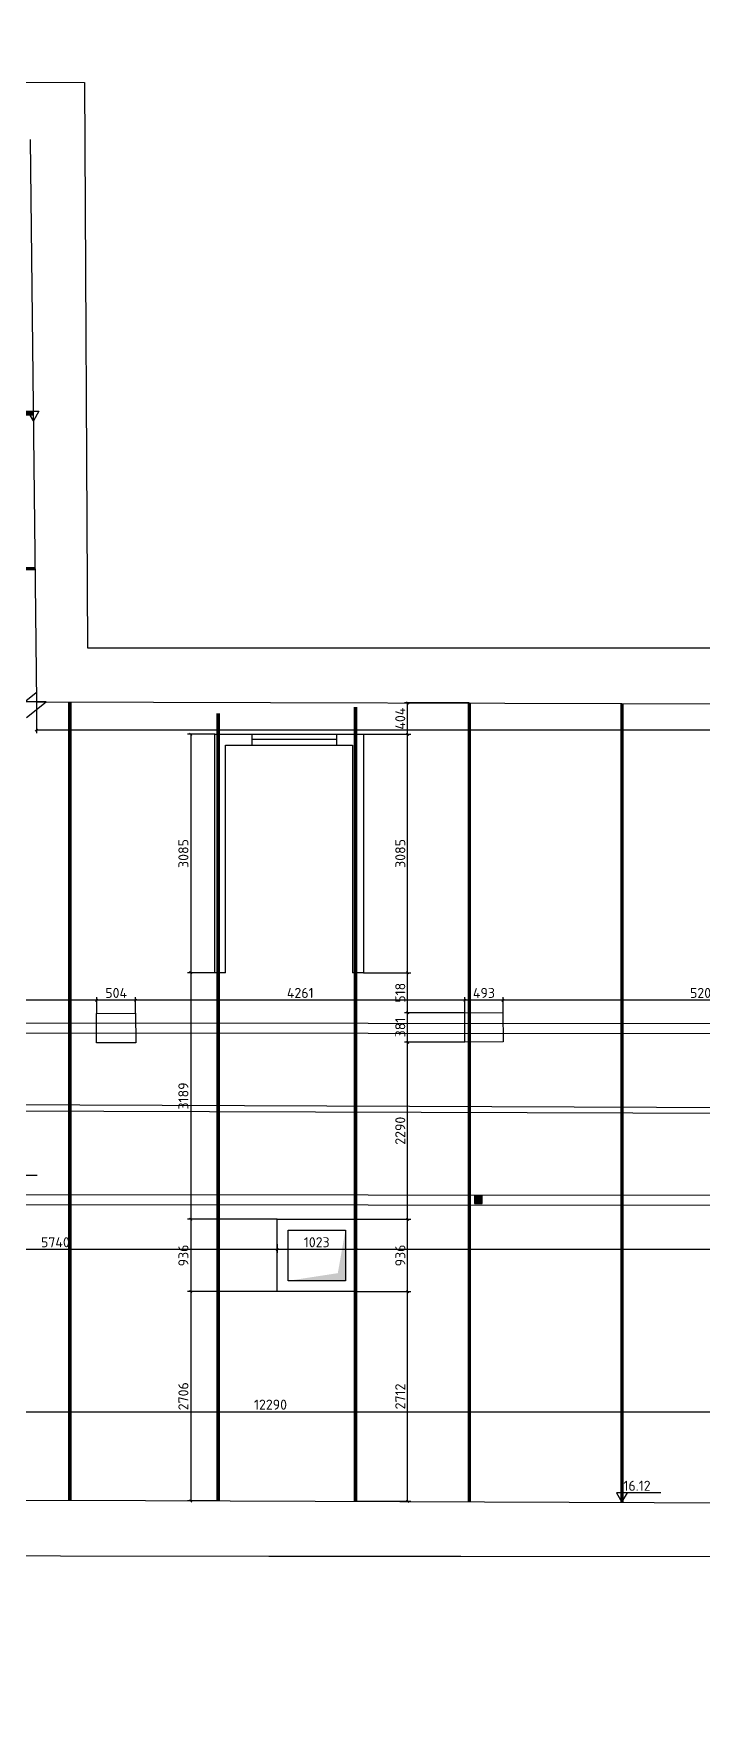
# Model space of a CAD drawing. Header units: millimetres. Extents: x 906648 to 969556, y 1626964 to 1670974.
# Drawn here: x 923966 to 932626, y 1627132 to 1648736 of the extents above; entities that cross this region are included whole.
import ezdxf

# ---------------------------------------------------------------- set-up
doc = ezdxf.new("R2010")
doc.units = ezdxf.units.MM
doc.linetypes.add('ACAD_ISO02W100', pattern=[15, 12, -3])
for name, color, linetype in [('Балки', 140, 'ACAD_ISO02W100'), ('Конек', 1, 'Continuous'), ('Контур', 7, 'Continuous'), ('Кровля', 98, 'Continuous'), ('Металл', 3, 'Continuous'), ('Отметки', 7, 'Continuous'), ('Рама', 121, 'Continuous'), ('Средний прогон', 76, 'Continuous'), ('Стропила', 124, 'Continuous'), ('Штриховка', 252, 'Continuous')]:
    doc.layers.add(name, color=color, linetype=linetype)
doc.layers.add('Размеры', color=224, linetype='Continuous', lineweight=15)
doc.styles.add('DIST', font='TXT.shx', dxfattribs={"width": 0.8})
doc.styles.add('ISOCPEUR', font='isocpeur.ttf')
doc.dimstyles.new('GENPLAN 1000', dxfattribs={"dimscale": 10, "dimtxt": 13, "dimasz": 3, "dimexe": 4, "dimexo": 0, "dimgap": 3, "dimtad": 1, "dimdec": 0, "dimzin": 0, "dimtxsty": 'ISOCPEUR', "dimblk1": 'OBLIQUE', "dimblk2": 'OBLIQUE', "dimsah": 1, "dimcen": -1, "dimaunit": 1, "dimadec": 3, "dimazin": 0, "dimtfac": 0.75, "dimtdec": 0, "dimtix": 1, "dimtmove": 1, "dimatfit": 3, "dimfxl": 0, "dimtvp": 0.6, "dimarcsym": 0})
doc.dimstyles.new('STANDARD$7', dxfattribs={"dimscale": 35, "dimtxt": 1.8, "dimasz": 1.75, "dimexe": 0, "dimexo": 3, "dimgap": 0.8, "dimtad": 0, "dimdec": 0, "dimrnd": 5, "dimzin": 12, "dimtxsty": 'DIST', "dimblk1": 'OBLIQUE', "dimblk2": 'OBLIQUE', "dimsah": 1, "dimcen": 2.5, "dimaunit": 1, "dimadec": 3, "dimazin": 0, "dimtfac": 1, "dimtdec": 0, "dimtmove": 2, "dimatfit": 3, "dimldrblk": 'OBLIQUE', "dimfxl": 0, "dimtvp": 1.1, "dimarcsym": 0})

# ---------------------------------------------------------------- blocks, each defined once
blk = doc.blocks.new('_Oblique')
at = {"color": 0, "linetype": 'ByBlock', "lineweight": -2}
blk.add_line((-0.5, -0.5), (0.5, 0.5), dxfattribs=at)
blk = doc.blocks.new('*D42')
at = {"layer": 'Defpoints', "color": 0, "ltscale": 0.03}
for p in [(920889, 1630904), (920889, 1629766), (933180, 1629731)]:
    blk.add_point(p, dxfattribs=at)
at = {"layer": 'Размеры', "color": 0, "lineweight": -2, "ltscale": 0.03}
for p, q in [((920889, 1629766), (920889, 1630944)), ((933180, 1630904), (920889, 1630904)), ((933180, 1629731), (933180, 1630944))]:
    blk.add_line(p, q, dxfattribs=at)
at = {"layer": 'Размеры', "color": 0, "lineweight": -2, "ltscale": 0.03, "xscale": 30, "yscale": 30, "zscale": 30, "rotation": 180}
blk.add_blockref('_Oblique', (920889, 1630904), dxfattribs=at)
at = {"layer": 'Размеры', "color": 0, "lineweight": -2, "ltscale": 0.03, "xscale": 30, "yscale": 30, "zscale": 30}
blk.add_blockref('_Oblique', (933180, 1630904), dxfattribs=at)
at = {"layer": 'Размеры', "color": 0, "ltscale": 0.03, "insert": (927034, 1630999), "char_height": 130, "attachment_point": 5, "style": 'ISOCPEUR'}
blk.add_mtext('12290', dxfattribs=at)
blk = doc.blocks.new('*D46')
at = {"layer": 'Defpoints', "color": 0, "ltscale": 0.03}
for p in [(924130, 1640091), (921347, 1636276), (921861, 1636276)]:
    blk.add_point(p, dxfattribs=at)
at = {"layer": 'Размеры', "color": 0, "lineweight": -2, "ltscale": 0.03}
for p, q in [((924130, 1640091), (921821, 1640091)), ((921861, 1640091), (921861, 1636276)), ((921347, 1636276), (921901, 1636276))]:
    blk.add_line(p, q, dxfattribs=at)
at = {"layer": 'Размеры', "color": 0, "lineweight": -2, "ltscale": 0.03, "xscale": 30, "yscale": 30, "zscale": 30}
for p, rotation in [((921861, 1640091), 90), ((921861, 1636276), 270)]:
    blk.add_blockref('_Oblique', p, dxfattribs=dict(at, rotation=rotation))
at = {"layer": 'Размеры', "color": 0, "ltscale": 0.03, "insert": (921766, 1638184), "char_height": 130, "attachment_point": 5, "rotation": 90, "style": 'ISOCPEUR'}
blk.add_mtext('3815', dxfattribs=at)
blk = doc.blocks.new('*D51')
at = {"layer": 'Defpoints', "color": 0, "ltscale": 0.03}
for p in [(928144, 1632461), (928808, 1632461), (928135, 1629749)]:
    blk.add_point(p, dxfattribs=at)
at = {"layer": 'Размеры', "color": 0, "lineweight": -2, "ltscale": 0.03}
for p, q in [((928144, 1632461), (928848, 1632461)), ((928808, 1629749), (928808, 1632461)), ((928135, 1629749), (928848, 1629749))]:
    blk.add_line(p, q, dxfattribs=at)
at = {"layer": 'Размеры', "color": 0, "lineweight": -2, "ltscale": 0.03, "xscale": 30, "yscale": 30, "zscale": 30}
for p, rotation in [((928808, 1632461), 90), ((928808, 1629749), 270)]:
    blk.add_blockref('_Oblique', p, dxfattribs=dict(at, rotation=rotation))
at = {"layer": 'Размеры', "color": 0, "ltscale": 0.03, "insert": (928713, 1631105), "char_height": 130, "attachment_point": 5, "rotation": 90, "style": 'ISOCPEUR'}
blk.add_mtext('2712', dxfattribs=at)
blk = doc.blocks.new('*D52')
at = {"layer": 'Defpoints', "color": 0, "ltscale": 0.03}
for p in [(928144, 1633397), (928808.48871, 1633397), (928144, 1632461)]:
    blk.add_point(p, dxfattribs=at)
at = {"layer": 'Размеры', "color": 0, "lineweight": -2, "ltscale": 0.03}
for p, q in [((928144, 1633397), (928848.48871, 1633397)), ((928808.48871, 1632461), (928808.48871, 1633397)), ((928144, 1632461), (928848.48871, 1632461))]:
    blk.add_line(p, q, dxfattribs=at)
at = {"layer": 'Размеры', "color": 0, "lineweight": -2, "ltscale": 0.03, "xscale": 30, "yscale": 30, "zscale": 30}
for p, rotation in [((928808.48871, 1633397), 90), ((928808.48871, 1632461), 270)]:
    blk.add_blockref('_Oblique', p, dxfattribs=dict(at, rotation=rotation))
at = {"layer": 'Размеры', "color": 0, "ltscale": 0.03, "insert": (928713.48871, 1632929), "char_height": 130, "attachment_point": 5, "rotation": 90, "style": 'ISOCPEUR'}
blk.add_mtext('936', dxfattribs=at)
blk = doc.blocks.new('*D53')
at = {"layer": 'Defpoints', "color": 0, "ltscale": 0.03}
for p in [(928808, 1635687), (929549, 1635687), (928144, 1633397)]:
    blk.add_point(p, dxfattribs=at)
at = {"layer": 'Размеры', "color": 0, "lineweight": -2, "ltscale": 0.03}
for p, q in [((929549, 1635687), (928768, 1635687)), ((928808, 1633397), (928808, 1635687)), ((928144, 1633397), (928848, 1633397))]:
    blk.add_line(p, q, dxfattribs=at)
at = {"layer": 'Размеры', "color": 0, "lineweight": -2, "ltscale": 0.03, "xscale": 30, "yscale": 30, "zscale": 30}
for p, rotation in [((928808, 1635687), 90), ((928808, 1633397), 270)]:
    blk.add_blockref('_Oblique', p, dxfattribs=dict(at, rotation=rotation))
at = {"layer": 'Размеры', "color": 0, "ltscale": 0.03, "insert": (928713, 1634542), "char_height": 130, "attachment_point": 5, "rotation": 90, "style": 'ISOCPEUR'}
blk.add_mtext('2290', dxfattribs=at)
blk = doc.blocks.new('*D54')
at = {"layer": 'Defpoints', "color": 0, "ltscale": 0.03}
for p in [(928808, 1636068), (929549, 1636068), (929549, 1635687)]:
    blk.add_point(p, dxfattribs=at)
at = {"layer": 'Размеры', "color": 0, "lineweight": -2, "ltscale": 0.03}
for p, q in [((929549, 1636068), (928768, 1636068)), ((928808, 1635687), (928808, 1636068)), ((929549, 1635687), (928768, 1635687))]:
    blk.add_line(p, q, dxfattribs=at)
at = {"layer": 'Размеры', "color": 0, "lineweight": -2, "ltscale": 0.03, "xscale": 30, "yscale": 30, "zscale": 30}
for p, rotation in [((928808, 1636068), 90), ((928808, 1635687), 270)]:
    blk.add_blockref('_Oblique', p, dxfattribs=dict(at, rotation=rotation))
at = {"layer": 'Размеры', "color": 0, "ltscale": 0.03, "insert": (928713, 1635878), "char_height": 130, "attachment_point": 5, "rotation": 90, "style": 'ISOCPEUR'}
blk.add_mtext('381', dxfattribs=at)
blk = doc.blocks.new('*D55')
at = {"layer": 'Defpoints', "color": 0, "ltscale": 0.03}
for p in [(928237, 1636586), (928808, 1636586), (929549, 1636068)]:
    blk.add_point(p, dxfattribs=at)
at = {"layer": 'Размеры', "color": 0, "lineweight": -2, "ltscale": 0.03}
for p, q in [((928237, 1636586), (928848, 1636586)), ((928808, 1636068), (928808, 1636586)), ((929549, 1636068), (928768, 1636068))]:
    blk.add_line(p, q, dxfattribs=at)
at = {"layer": 'Размеры', "color": 0, "lineweight": -2, "ltscale": 0.03, "xscale": 30, "yscale": 30, "zscale": 30}
for p, rotation in [((928808, 1636586), 90), ((928808, 1636068), 270)]:
    blk.add_blockref('_Oblique', p, dxfattribs=dict(at, rotation=rotation))
at = {"layer": 'Размеры', "color": 0, "ltscale": 0.03, "insert": (928713, 1636327), "char_height": 130, "attachment_point": 5, "rotation": 90, "style": 'ISOCPEUR'}
blk.add_mtext('518', dxfattribs=at)
blk = doc.blocks.new('*D56')
at = {"layer": 'Defpoints', "color": 0, "ltscale": 0.03}
for p in [(928237, 1639671), (928808.48871, 1639671), (928237, 1636586)]:
    blk.add_point(p, dxfattribs=at)
at = {"layer": 'Размеры', "color": 0, "lineweight": -2, "ltscale": 0.03}
for p, q in [((928237, 1639671), (928848.48871, 1639671)), ((928808.48871, 1636586), (928808.48871, 1639671)), ((928237, 1636586), (928848.48871, 1636586))]:
    blk.add_line(p, q, dxfattribs=at)
at = {"layer": 'Размеры', "color": 0, "lineweight": -2, "ltscale": 0.03, "xscale": 30, "yscale": 30, "zscale": 30}
for p, rotation in [((928808.48871, 1639671), 90), ((928808.48871, 1636586), 270)]:
    blk.add_blockref('_Oblique', p, dxfattribs=dict(at, rotation=rotation))
at = {"layer": 'Размеры', "color": 0, "ltscale": 0.03, "insert": (928713.48871, 1638128.5), "char_height": 130, "attachment_point": 5, "rotation": 90, "style": 'ISOCPEUR'}
blk.add_mtext('3085', dxfattribs=at)
blk = doc.blocks.new('*D57')
at = {"layer": 'Defpoints', "color": 0, "ltscale": 0.03}
for p in [(928808, 1640075), (929607, 1640075), (928237, 1639671)]:
    blk.add_point(p, dxfattribs=at)
at = {"layer": 'Размеры', "color": 0, "lineweight": -2, "ltscale": 0.03}
for p, q in [((929607, 1640075), (928768, 1640075)), ((928808, 1639671), (928808, 1640075)), ((928237, 1639671), (928848, 1639671))]:
    blk.add_line(p, q, dxfattribs=at)
at = {"layer": 'Размеры', "color": 0, "lineweight": -2, "ltscale": 0.03, "xscale": 30, "yscale": 30, "zscale": 30}
for p, rotation in [((928808, 1640075), 90), ((928808, 1639671), 270)]:
    blk.add_blockref('_Oblique', p, dxfattribs=dict(at, rotation=rotation))
at = {"layer": 'Размеры', "color": 0, "ltscale": 0.03, "insert": (928713, 1639873), "char_height": 130, "attachment_point": 5, "rotation": 90, "style": 'ISOCPEUR'}
blk.add_mtext('404', dxfattribs=at)
blk = doc.blocks.new('*D77')
at = {"layer": 'Defpoints', "color": 0, "ltscale": 0.03}
for p in [(938058, 1633678), (928144, 1633005), (928144, 1632929)]:
    blk.add_point(p, dxfattribs=at)
at = {"layer": 'Размеры', "color": 0, "lineweight": -2, "ltscale": 0.03}
for p, q in [((938058, 1633678), (938058, 1632965)), ((928144, 1632929), (928144, 1633045)), ((938058, 1633005), (928144, 1633005))]:
    blk.add_line(p, q, dxfattribs=at)
at = {"layer": 'Размеры', "color": 0, "lineweight": -2, "ltscale": 0.03, "xscale": 30, "yscale": 30, "zscale": 30, "rotation": 180}
blk.add_blockref('_Oblique', (928144, 1633005), dxfattribs=at)
at = {"layer": 'Размеры', "color": 0, "lineweight": -2, "ltscale": 0.03, "xscale": 30, "yscale": 30, "zscale": 30}
blk.add_blockref('_Oblique', (938058, 1633005), dxfattribs=at)
at = {"layer": 'Размеры', "color": 0, "ltscale": 0.03, "insert": (933101, 1633100), "char_height": 130, "attachment_point": 5, "style": 'ISOCPEUR'}
blk.add_mtext('9914', dxfattribs=at)
blk = doc.blocks.new('*D78')
at = {"layer": 'Defpoints', "color": 0, "ltscale": 0.03}
for p in [(927121, 1633076), (927121, 1633005), (928144, 1632929)]:
    blk.add_point(p, dxfattribs=at)
at = {"layer": 'Размеры', "color": 0, "lineweight": -2, "ltscale": 0.03}
for p, q in [((927121, 1633076), (927121, 1632965)), ((928144, 1632929), (928144, 1633045)), ((928144, 1633005), (927121, 1633005))]:
    blk.add_line(p, q, dxfattribs=at)
at = {"layer": 'Размеры', "color": 0, "lineweight": -2, "ltscale": 0.03, "xscale": 30, "yscale": 30, "zscale": 30, "rotation": 180}
blk.add_blockref('_Oblique', (927121, 1633005), dxfattribs=at)
at = {"layer": 'Размеры', "color": 0, "lineweight": -2, "ltscale": 0.03, "xscale": 30, "yscale": 30, "zscale": 30}
blk.add_blockref('_Oblique', (928144, 1633005), dxfattribs=at)
at = {"layer": 'Размеры', "color": 0, "ltscale": 0.03, "insert": (927632, 1633100), "char_height": 130, "attachment_point": 5, "style": 'ISOCPEUR'}
blk.add_mtext('1023', dxfattribs=at)
blk = doc.blocks.new('*D79')
at = {"layer": 'Defpoints', "color": 0, "ltscale": 0.03}
for p in [(921381, 1633522), (927121, 1633076), (921381, 1633005)]:
    blk.add_point(p, dxfattribs=at)
at = {"layer": 'Размеры', "color": 0, "lineweight": -2, "ltscale": 0.03}
for p, q in [((921381, 1633522), (921381, 1632965)), ((927121, 1633076), (927121, 1632965)), ((927121, 1633005), (921381, 1633005))]:
    blk.add_line(p, q, dxfattribs=at)
at = {"layer": 'Размеры', "color": 0, "lineweight": -2, "ltscale": 0.03, "xscale": 30, "yscale": 30, "zscale": 30, "rotation": 180}
blk.add_blockref('_Oblique', (921381, 1633005), dxfattribs=at)
at = {"layer": 'Размеры', "color": 0, "lineweight": -2, "ltscale": 0.03, "xscale": 30, "yscale": 30, "zscale": 30}
blk.add_blockref('_Oblique', (927121, 1633005), dxfattribs=at)
at = {"layer": 'Размеры', "color": 0, "ltscale": 0.03, "insert": (924251, 1633100), "char_height": 130, "attachment_point": 5, "style": 'ISOCPEUR'}
blk.add_mtext('5740', dxfattribs=at)
blk = doc.blocks.new('*D94')
at = {"layer": 'Defpoints', "color": 0, "ltscale": 0.03}
for p in [(924005, 1640092), (952443, 1640038), (924005, 1639724)]:
    blk.add_point(p, dxfattribs=at)
at = {"layer": 'Размеры', "color": 0, "lineweight": -2, "ltscale": 0.03}
for p, q in [((924005, 1640092), (924005, 1639684)), ((952443, 1640038), (952443, 1639684)), ((952443, 1639724), (924005, 1639724))]:
    blk.add_line(p, q, dxfattribs=at)
at = {"layer": 'Размеры', "color": 0, "lineweight": -2, "ltscale": 0.03, "xscale": 30, "yscale": 30, "zscale": 30, "rotation": 180}
blk.add_blockref('_Oblique', (924005, 1639724), dxfattribs=at)
at = {"layer": 'Размеры', "color": 0, "lineweight": -2, "ltscale": 0.03, "xscale": 30, "yscale": 30, "zscale": 30}
blk.add_blockref('_Oblique', (952443, 1639724), dxfattribs=at)
at = {"layer": 'Размеры', "color": 0, "ltscale": 0.03, "insert": (938224, 1639819), "char_height": 130, "attachment_point": 5, "style": 'ISOCPEUR'}
blk.add_mtext('28438', dxfattribs=at)
blk = doc.blocks.new('*D159')
at = {"layer": 'Defpoints', "color": 0, "ltscale": 0.03}
for p in [(923861, 1647362), (923820, 1640092), (924005, 1640092)]:
    blk.add_point(p, dxfattribs=at)
at = {"layer": 'Размеры', "color": 0, "lineweight": -2, "ltscale": 0.03}
for p, q in [((923861, 1647362), (923780, 1647362)), ((923820, 1647362), (923820, 1640092)), ((924005, 1640092), (923780, 1640092))]:
    blk.add_line(p, q, dxfattribs=at)
at = {"layer": 'Размеры', "color": 0, "lineweight": -2, "ltscale": 0.03, "xscale": 30, "yscale": 30, "zscale": 30}
for p, rotation in [((923820, 1647362), 90), ((923820, 1640092), 270)]:
    blk.add_blockref('_Oblique', p, dxfattribs=dict(at, rotation=rotation))
at = {"layer": 'Размеры', "color": 0, "ltscale": 0.03, "insert": (923725, 1643516), "char_height": 130, "attachment_point": 5, "rotation": 90, "style": 'ISOCPEUR'}
blk.add_mtext('7270', dxfattribs=at)
blk = doc.blocks.new('*D160')
at = {"layer": 'Defpoints', "color": 0, "ltscale": 0.03}
for p in [(926312, 1639671), (926002, 1636586), (926312, 1636586)]:
    blk.add_point(p, dxfattribs=at)
at = {"layer": 'Размеры', "color": 0, "lineweight": -2, "ltscale": 0.03}
for p, q in [((926312, 1639671), (925962, 1639671)), ((926002, 1639671), (926002, 1636586)), ((926312, 1636586), (925962, 1636586))]:
    blk.add_line(p, q, dxfattribs=at)
at = {"layer": 'Размеры', "color": 0, "lineweight": -2, "ltscale": 0.03, "xscale": 30, "yscale": 30, "zscale": 30}
for p, rotation in [((926002, 1639671), 90), ((926002, 1636586), 270)]:
    blk.add_blockref('_Oblique', p, dxfattribs=dict(at, rotation=rotation))
at = {"layer": 'Размеры', "color": 0, "ltscale": 0.03, "insert": (925907, 1638128), "char_height": 130, "attachment_point": 5, "rotation": 90, "style": 'ISOCPEUR'}
blk.add_mtext('3085', dxfattribs=at)
blk = doc.blocks.new('*D161')
at = {"layer": 'Defpoints', "color": 0, "ltscale": 0.03}
for p in [(926312, 1636586), (926002, 1633397), (927121, 1633397)]:
    blk.add_point(p, dxfattribs=at)
at = {"layer": 'Размеры', "color": 0, "lineweight": -2, "ltscale": 0.03}
for p, q in [((926312, 1636586), (925962, 1636586)), ((926002, 1636586), (926002, 1633397)), ((927121, 1633397), (925962, 1633397))]:
    blk.add_line(p, q, dxfattribs=at)
at = {"layer": 'Размеры', "color": 0, "lineweight": -2, "ltscale": 0.03, "xscale": 30, "yscale": 30, "zscale": 30}
for p, rotation in [((926002, 1636586), 90), ((926002, 1633397), 270)]:
    blk.add_blockref('_Oblique', p, dxfattribs=dict(at, rotation=rotation))
at = {"layer": 'Размеры', "color": 0, "ltscale": 0.03, "insert": (925907, 1634992), "char_height": 130, "attachment_point": 5, "rotation": 90, "style": 'ISOCPEUR'}
blk.add_mtext('3189', dxfattribs=at)
blk = doc.blocks.new('*D162')
at = {"layer": 'Defpoints', "color": 0, "ltscale": 0.03}
for p in [(927121, 1633397), (926002, 1632461), (927121, 1632461)]:
    blk.add_point(p, dxfattribs=at)
at = {"layer": 'Размеры', "color": 0, "lineweight": -2, "ltscale": 0.03}
for p, q in [((927121, 1633397), (925962, 1633397)), ((926002, 1633397), (926002, 1632461)), ((927121, 1632461), (925962, 1632461))]:
    blk.add_line(p, q, dxfattribs=at)
at = {"layer": 'Размеры', "color": 0, "lineweight": -2, "ltscale": 0.03, "xscale": 30, "yscale": 30, "zscale": 30}
for p, rotation in [((926002, 1633397), 90), ((926002, 1632461), 270)]:
    blk.add_blockref('_Oblique', p, dxfattribs=dict(at, rotation=rotation))
at = {"layer": 'Размеры', "color": 0, "ltscale": 0.03, "insert": (925907, 1632929), "char_height": 130, "attachment_point": 5, "rotation": 90, "style": 'ISOCPEUR'}
blk.add_mtext('936', dxfattribs=at)
blk = doc.blocks.new('*D163')
at = {"layer": 'Defpoints', "color": 0, "ltscale": 0.03}
for p in [(927121, 1632461), (926002, 1629755), (926357, 1629755)]:
    blk.add_point(p, dxfattribs=at)
at = {"layer": 'Размеры', "color": 0, "lineweight": -2, "ltscale": 0.03}
for p, q in [((927121, 1632461), (925962, 1632461)), ((926002, 1632461), (926002, 1629755)), ((926357, 1629755), (925962, 1629755))]:
    blk.add_line(p, q, dxfattribs=at)
at = {"layer": 'Размеры', "color": 0, "lineweight": -2, "ltscale": 0.03, "xscale": 30, "yscale": 30, "zscale": 30}
for p, rotation in [((926002, 1632461), 90), ((926002, 1629755), 270)]:
    blk.add_blockref('_Oblique', p, dxfattribs=dict(at, rotation=rotation))
at = {"layer": 'Размеры', "color": 0, "ltscale": 0.03, "insert": (925907, 1631108), "char_height": 130, "attachment_point": 5, "rotation": 90, "style": 'ISOCPEUR'}
blk.add_mtext('2706', dxfattribs=at)
blk = doc.blocks.new('*D175')
at = {"layer": 'Defpoints', "color": 0, "ltscale": 0.03}
for p in [(930043, 1636230), (930043, 1636072), (935252, 1636039)]:
    blk.add_point(p, dxfattribs=at)
at = {"layer": 'Размеры', "color": 0, "lineweight": -2, "ltscale": 0.03}
for p, q in [((930043, 1636072), (930043, 1636270)), ((935252, 1636039), (935252, 1636270)), ((935252, 1636230), (930043, 1636230))]:
    blk.add_line(p, q, dxfattribs=at)
at = {"layer": 'Размеры', "color": 0, "lineweight": -2, "ltscale": 0.03, "xscale": 30, "yscale": 30, "zscale": 30, "rotation": 180}
blk.add_blockref('_Oblique', (930043, 1636230), dxfattribs=at)
at = {"layer": 'Размеры', "color": 0, "lineweight": -2, "ltscale": 0.03, "xscale": 30, "yscale": 30, "zscale": 30}
blk.add_blockref('_Oblique', (935252, 1636230), dxfattribs=at)
at = {"layer": 'Размеры', "color": 0, "ltscale": 0.03, "insert": (932647, 1636325), "char_height": 130, "attachment_point": 5, "style": 'ISOCPEUR'}
blk.add_mtext('5209', dxfattribs=at)
blk = doc.blocks.new('*D176')
at = {"layer": 'Defpoints', "color": 0, "ltscale": 0.03}
for p in [(929549, 1636230), (929549, 1636068), (930043, 1636072)]:
    blk.add_point(p, dxfattribs=at)
at = {"layer": 'Размеры', "color": 0, "lineweight": -2, "ltscale": 0.03}
for p, q in [((929549, 1636068), (929549, 1636270)), ((930043, 1636072), (930043, 1636270)), ((930043, 1636230), (929549, 1636230))]:
    blk.add_line(p, q, dxfattribs=at)
at = {"layer": 'Размеры', "color": 0, "lineweight": -2, "ltscale": 0.03, "xscale": 30, "yscale": 30, "zscale": 30, "rotation": 180}
blk.add_blockref('_Oblique', (929549, 1636230), dxfattribs=at)
at = {"layer": 'Размеры', "color": 0, "lineweight": -2, "ltscale": 0.03, "xscale": 30, "yscale": 30, "zscale": 30}
blk.add_blockref('_Oblique', (930043, 1636230), dxfattribs=at)
at = {"layer": 'Размеры', "color": 0, "ltscale": 0.03, "insert": (929796, 1636325), "char_height": 130, "attachment_point": 5, "style": 'ISOCPEUR'}
blk.add_mtext('493', dxfattribs=at)
blk = doc.blocks.new('*D177')
at = {"layer": 'Defpoints', "color": 0, "ltscale": 0.03}
for p in [(925289, 1636230), (925289, 1636062), (929549, 1636068)]:
    blk.add_point(p, dxfattribs=at)
at = {"layer": 'Размеры', "color": 0, "lineweight": -2, "ltscale": 0.03}
for p, q in [((925289, 1636062), (925289, 1636270)), ((929549, 1636068), (929549, 1636270)), ((929549, 1636230), (925289, 1636230))]:
    blk.add_line(p, q, dxfattribs=at)
at = {"layer": 'Размеры', "color": 0, "lineweight": -2, "ltscale": 0.03, "xscale": 30, "yscale": 30, "zscale": 30, "rotation": 180}
blk.add_blockref('_Oblique', (925289, 1636230), dxfattribs=at)
at = {"layer": 'Размеры', "color": 0, "lineweight": -2, "ltscale": 0.03, "xscale": 30, "yscale": 30, "zscale": 30}
blk.add_blockref('_Oblique', (929549, 1636230), dxfattribs=at)
at = {"layer": 'Размеры', "color": 0, "ltscale": 0.03, "insert": (927419, 1636325), "char_height": 130, "attachment_point": 5, "style": 'ISOCPEUR'}
blk.add_mtext('4261', dxfattribs=at)
blk = doc.blocks.new('*D178')
at = {"layer": 'Defpoints', "color": 0, "ltscale": 0.03}
for p in [(924785, 1636230), (924785, 1636059), (925289, 1636062)]:
    blk.add_point(p, dxfattribs=at)
at = {"layer": 'Размеры', "color": 0, "lineweight": -2, "ltscale": 0.03}
for p, q in [((924785, 1636059), (924785, 1636270)), ((925289, 1636062), (925289, 1636270)), ((925289, 1636230), (924785, 1636230))]:
    blk.add_line(p, q, dxfattribs=at)
at = {"layer": 'Размеры', "color": 0, "lineweight": -2, "ltscale": 0.03, "xscale": 30, "yscale": 30, "zscale": 30, "rotation": 180}
blk.add_blockref('_Oblique', (924785, 1636230), dxfattribs=at)
at = {"layer": 'Размеры', "color": 0, "lineweight": -2, "ltscale": 0.03, "xscale": 30, "yscale": 30, "zscale": 30}
blk.add_blockref('_Oblique', (925289, 1636230), dxfattribs=at)
at = {"layer": 'Размеры', "color": 0, "ltscale": 0.03, "insert": (925037, 1636325), "char_height": 130, "attachment_point": 5, "style": 'ISOCPEUR'}
blk.add_mtext('504', dxfattribs=at)
blk = doc.blocks.new('*D179')
at = {"layer": 'Defpoints', "color": 0, "ltscale": 0.03}
for p in [(921347, 1636276), (921347, 1636230), (924785, 1636059)]:
    blk.add_point(p, dxfattribs=at)
at = {"layer": 'Размеры', "color": 0, "lineweight": -2, "ltscale": 0.03}
for p, q in [((921347, 1636276), (921347, 1636190)), ((924785, 1636059), (924785, 1636270)), ((924785, 1636230), (921347, 1636230))]:
    blk.add_line(p, q, dxfattribs=at)
at = {"layer": 'Размеры', "color": 0, "lineweight": -2, "ltscale": 0.03, "xscale": 30, "yscale": 30, "zscale": 30, "rotation": 180}
blk.add_blockref('_Oblique', (921347, 1636230), dxfattribs=at)
at = {"layer": 'Размеры', "color": 0, "lineweight": -2, "ltscale": 0.03, "xscale": 30, "yscale": 30, "zscale": 30}
blk.add_blockref('_Oblique', (924785, 1636230), dxfattribs=at)
at = {"layer": 'Размеры', "color": 0, "ltscale": 0.03, "insert": (923066, 1636325), "char_height": 130, "attachment_point": 5, "style": 'ISOCPEUR'}
blk.add_mtext('3438', dxfattribs=at)

msp = doc.modelspace()

# ---------------------------------------------------------------- hatches: boundary and pattern name
at = {"layer": 'Металл', "ltscale": 0.03}
h = msp.add_hatch(color=256, dxfattribs=at)
h.dxf.hatch_style = 1
h.paths.add_polyline_path([(929773.6, 1633701.5), (929673.6, 1633701.5), (929673.6, 1633601.5), (929773.6, 1633601.5)])

# ---------------------------------------------------------------- linework, layer by layer
at = {"layer": 'Балки', "color": 3, "ltscale": 30}
for p, q in [((917472.8, 1634955), (924003.4, 1640212.4)), ((917567.2, 1634808.3), (924129.9, 1640091.5))]:
    msp.add_line(p, q, dxfattribs=at)
at = {"layer": 'Конек', "ltscale": 0.03}
msp.add_line((921365.4, 1634807.6), (955253, 1634700.8), dxfattribs=at)
at = {"layer": 'Контур', "ltscale": 15}
for p, q in [((923926.3, 1647361.9), (924004.7, 1640091.8)), ((924004.7, 1640091.8), (936773.3, 1640052.9)), ((926792, 1639671), (926792, 1639531)), ((927887, 1639671), (927887, 1639531)), ((926452.3, 1636586), (926312.3, 1636586)), ((928237, 1636586), (928097, 1636586)), ((920854.3, 1629765.7), (925416.7, 1629758.6)), ((925416.7, 1629758.6), (941749.7, 1629700.1))]:
    msp.add_line(p, q, dxfattribs=at)
at = {"layer": 'Контур', "ltscale": 0.03}
for points in [[(906769.6, 1647974.1), (906648.5, 1647973.9), (906678.8, 1655622.4), (906686.1, 1663367.9), (906706.6, 1670930.3), (912895.4, 1670891.7), (917180, 1670844.1), (917186.8, 1666883.9), (917232.8, 1660953.6), (917238.8, 1655802.3), (917285.1, 1648112.7), (924625.6, 1648102.1), (924664.2, 1640788.4), (937991.8, 1640788.1)], [(954980.4, 1629015), (929495.3, 1629034.8), (927012.3, 1629037.1), (921615.4, 1629043.6), (921601.5, 1627134.2), (913255.3, 1627132.4), (913176.7, 1635357.5), (906821.9, 1635415.3), (906778.3, 1642648), (906769.6, 1647973.4)], [(926312.3, 1636586), (926312.3, 1639671), (928237, 1639671), (928237, 1636586)], [(926452.3, 1636586), (926452.3, 1639531), (928097, 1639531), (928097, 1636586)]]:
    msp.add_lwpolyline(points, dxfattribs=at)
for points in [[(925288.7, 1636062.4), (925290.3, 1635681.4), (924784.1, 1635678), (924784.7, 1636059)], [(930042.6, 1636071.8), (930044.2, 1635690.8), (929548.7, 1635687.4), (929549.3, 1636068.4)], [(928144, 1632461), (927121, 1632461), (927121, 1633397), (928144, 1633397)], [(928004, 1632601), (927261, 1632601), (927261, 1633257), (928004, 1633257)]]:
    msp.add_lwpolyline(points, close=True, dxfattribs=at)
at = {"layer": 'Кровля', "ltscale": 0.03}
msp.add_line((959185, 1634732.4), (917425, 1634901.2), dxfattribs=at)
at = {"layer": 'Металл', "ltscale": 0.03}
msp.add_lwpolyline([(929673.6, 1633701.5), (929673.6, 1633601.5), (929773.6, 1633601.5), (929773.6, 1633701.5)], close=True, dxfattribs=at)
at = {"layer": 'Отметки', "color": 0}
for points in [[(923391.7, 1643847.8), (923895.6, 1643847.8), (924035.3, 1643847.8), (923965.5, 1643726.9), (923895.6, 1643847.8)], [(932086.6, 1629857.5), (931652.2, 1629857.5), (931512.6, 1629857.5), (931582.4, 1629736.5), (931652.2, 1629857.5)]]:
    msp.add_lwpolyline(points, dxfattribs=at)
at = {"layer": 'Рама', "ltscale": 0.03}
msp.add_line((927887, 1639601), (926792, 1639601), dxfattribs=at)
at = {"layer": 'Средний прогон', "ltscale": 30}
for p, q in [((955261.4, 1635902.1), (921080.2, 1635935.5)), ((955261.3, 1635772.1), (921080.1, 1635805.5)), ((955261.4, 1633683.8), (921080.2, 1633717.2)), ((955261.3, 1633553.8), (921080.1, 1633587.2))]:
    msp.add_line(p, q, dxfattribs=at)
at = {"layer": 'Стропила', "ltscale": 30, "const_width": 45}
for points in [[(923964.5, 1643814.7), (920954.2, 1643814.7)], [(923986.1, 1641813.4), (919200.1, 1641813.4)], [(924437.2, 1629760.1), (924437.2, 1640090.5)], [(926356.9, 1629755.2), (926356.9, 1639943.2)], [(928134.8, 1629748.9), (928134.8, 1640025.1)], [(929606.6, 1629743.6), (929606.6, 1640074.8)], [(931582.4, 1629736.5), (931582.4, 1640068.7)]]:
    msp.add_lwpolyline(points, dxfattribs=at)
at = {"layer": 'Штриховка'}
msp.add_solid([(928004, 1633257), (928004, 1632601), (927905.1, 1632699.9), (927261, 1632601)], dxfattribs=at)
msp.add_solid([(928004, 1633257), (928004, 1632601), (927905.1, 1632699.9), (927261, 1632601)], dxfattribs=at)

# ---------------------------------------------------------------- texts
at = {"layer": 'Отметки', "style": 'ISOCPEUR'}
msp.add_text('16.12', height=130, rotation=360, dxfattribs=at).set_placement((931601.3, 1629884.7, 88.6))

# ---------------------------------------------------------------- dimensions: what is measured, and where the dimension line sits
at = {"layer": 'Размеры', "ltscale": 0.03}
dim = msp.add_linear_dim(base=(923819.9, 1640091.8), p1=(923860.6, 1647361.9), p2=(924004.7, 1640091.8), angle=90, dimstyle='GENPLAN 1000', dxfattribs=at)
dim.commit()
dim.dimension.update_dxf_attribs({"geometry": '*D159', "text_midpoint": (923819.9, 1643516), "dimtype": 160})
for base, p1, p2, picture, middle in [((921861, 1636276.4), (924129.9, 1640091.5), (921347, 1636276.4), '*D46', (921766, 1638183.9)), ((928808.5, 1640074.8), (928237, 1639671), (929606.6, 1640074.8), '*D57', (928713.5, 1639872.9)), ((926002.2, 1636586), (926312.3, 1639671), (926312.3, 1636586), '*D160', (925907.2, 1638128.5)), ((928808.5, 1639671), (928237, 1636586), (928237, 1639671), '*D56', (928713.5, 1638128.5)), ((926002.2, 1633397), (926312.3, 1636586), (927121, 1633397), '*D161', (925907.2, 1634991.5)), ((928808.5, 1636586), (929549.3, 1636068.4), (928237, 1636586), '*D55', (928713.5, 1636327.2)), ((928808.5, 1636068.4), (929548.7, 1635687.4), (929549.3, 1636068.4), '*D54', (928713.5, 1635877.9)), ((928808.5, 1635687.4), (928144, 1633397), (929548.7, 1635687.4), '*D53', (928713.5, 1634542.2)), ((926002.2, 1632461), (927121, 1633397), (927121, 1632461), '*D162', (925907.2, 1632929)), ((928808.5, 1633397), (928144, 1632461), (928144, 1633397), '*D52', (928713.5, 1632929)), ((926002.2, 1629755.2), (927121, 1632461), (926356.9, 1629755.2), '*D163', (925907.2, 1631108.1)), ((928808.5, 1632461), (928134.8, 1629748.9), (928144, 1632461), '*D51', (928713.5, 1631104.9))]:
    dim = msp.add_linear_dim(base=base, p1=p1, p2=p2, angle=90, dimstyle='GENPLAN 1000', dxfattribs=at)
    dim.commit()
    dim.dimension.update_dxf_attribs({"geometry": picture, "text_midpoint": middle})
for base, p1, p2, picture, middle in [((924004.7, 1639723.6), (952442.8, 1640038), (924004.7, 1640091.8), '*D94', (938223.7, 1639818.6)), ((921347, 1636230.1), (924784.7, 1636059), (921347, 1636276.4), '*D179', (923065.9, 1636325.1)), ((924784.7, 1636230.1), (925288.7, 1636062.4), (924784.7, 1636059), '*D178', (925036.7, 1636325.1)), ((925288.7, 1636230.1), (929549.3, 1636068.4), (925288.7, 1636062.4), '*D177', (927419, 1636325.1)), ((929549.3, 1636230.1), (930042.6, 1636071.8), (929549.3, 1636068.4), '*D176', (929795.9, 1636325.1)), ((930042.6, 1636230.1), (935251.8, 1636038.6), (930042.6, 1636071.8), '*D175', (932647.2, 1636325.1)), ((928144, 1633004.6), (938058.1, 1633678.3), (928144, 1632929), '*D77', (933101.1, 1633099.6)), ((921381.4, 1633004.6), (927121, 1633076), (921381.4, 1633521.5), '*D79', (924251.2, 1633099.6)), ((927121, 1633004.6), (928144, 1632929), (927121, 1633076), '*D78', (927632.5, 1633099.6)), ((920889.4, 1630903.9), (933179.6, 1629730.8), (920889.4, 1629765.7), '*D42', (927034.5, 1630998.9))]:
    dim = msp.add_linear_dim(base=base, p1=p1, p2=p2, dimstyle='GENPLAN 1000', dxfattribs=at)
    dim.commit()
    dim.dimension.update_dxf_attribs({"geometry": picture, "text_midpoint": middle})

# ---------------------------------------------------------------- leaders
at = {"layer": 'Отметки', "color": 3, "lineweight": 25}
msp.add_leader([(923324, 1633709), (923543.5, 1633967), (924013.7, 1633967)], dimstyle='STANDARD$7', override={"dimasz": 3, "dimgap": 0.1, "dimclrd": 3}, dxfattribs=at)

doc.saveas('drawing.dxf')
